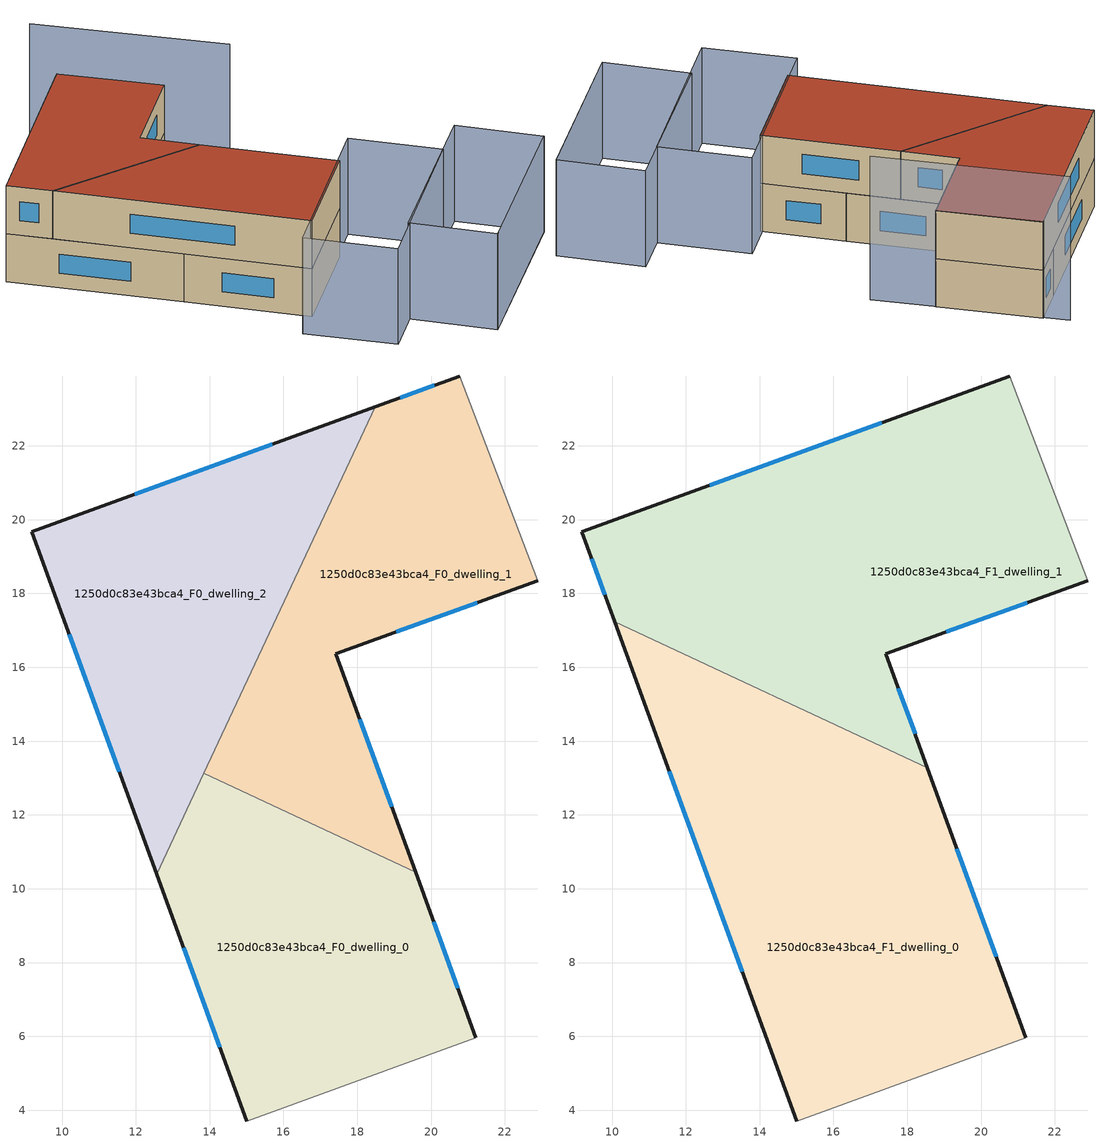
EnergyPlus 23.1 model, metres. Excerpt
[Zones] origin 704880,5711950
1250d0c83e43bca4_F0_dwelling_0
 floor ground (EU_floor_Construction): 19.58,10.45 21.21,5.96 15.01,3.71 12.56,10.4 13.84,13.13 z0
 wall outside (EU_wall_Construction): 12.56,10.4 15.01,3.71 / 21.21,5.96 19.58,10.45 z0:3
 wall to 1250d0c83e43bca4_F0_dwelling_1 (EU_wall_Construction): 19.58,10.45 13.84,13.13 z0:3
 wall adiabatic (EU_wall_Construction): 15.01,3.71 21.21,5.96 z0:3
 wall to 1250d0c83e43bca4_F0_dwelling_2 (EU_wall_Construction): 13.84,13.13 12.56,10.4 z0:3
 window (EU_Window_Construction): 13.29,8.39 14.27,5.71 / 20.72,7.3 20.07,9.1 z0.9:2.1
1250d0c83e43bca4_F0_dwelling_1
 floor ground (EU_floor_Construction): 20.78,23.89 22.89,18.34 17.42,16.36 19.58,10.45 13.84,13.13 18.48,23.06 z0
 wall outside (EU_wall_Construction): 20.78,23.89 18.48,23.06 / 19.58,10.45 17.42,16.36 22.89,18.34 z0:3
 wall adiabatic (EU_wall_Construction): 22.89,18.34 20.78,23.89 z0:3
 wall to 1250d0c83e43bca4_F0_dwelling_2 (EU_wall_Construction): 18.48,23.06 13.84,13.13 z0:3
 window (EU_Window_Construction): 20.09,23.64 19.17,23.31 / 19.06,16.96 21.25,17.75 / 18.93,12.22 18.07,14.59 z0.9:2.1
1250d0c83e43bca4_F0_dwelling_2
 floor ground (EU_floor_Construction): 18.48,23.06 12.56,10.4 9.18,19.67 z0
 wall outside (EU_wall_Construction): 18.48,23.06 9.18,19.67 12.56,10.4 z0:3
 window (EU_Window_Construction): 10.19,16.9 11.55,13.17 / 15.7,22.04 11.96,20.69 z0.9:2.1
1250d0c83e43bca4_F1_dwelling_0
 floor to 1250d0c83e43bca4_F0_dwelling_0 (EU_floor_Construction): 19.58,10.45 21.21,5.96 15.01,3.71 12.56,10.4 13.84,13.13 z3
 floor to 1250d0c83e43bca4_F0_dwelling_1 (EU_floor_Construction): 18.55,13.27 19.58,10.45 13.84,13.13 14.74,15.05 z3
 floor to 1250d0c83e43bca4_F0_dwelling_2 (EU_floor_Construction): 14.74,15.05 12.56,10.4 10.07,17.24 z3
 wall outside (EU_wall_Construction): 10.07,17.24 15.01,3.71 / 21.21,5.96 18.55,13.27 z3:6
 wall to 1250d0c83e43bca4_F1_dwelling_1 (EU_wall_Construction): 18.55,13.27 10.07,17.24 z3:6
 wall adiabatic (EU_wall_Construction): 15.01,3.71 21.21,5.96 z3:6
 window (EU_Window_Construction): 11.55,13.19 13.53,7.76 / 20.42,8.15 19.35,11.08 z3.9:5.1
 roof outside (EU_roof_Construction): 21.21,5.96 18.55,13.27 10.07,17.24 15.01,3.71 z6
1250d0c83e43bca4_F1_dwelling_1
 floor to 1250d0c83e43bca4_F0_dwelling_1 (EU_floor_Construction): 20.78,23.89 22.89,18.34 17.42,16.36 18.55,13.27 14.74,15.05 18.48,23.06 z3
 floor to 1250d0c83e43bca4_F0_dwelling_2 (EU_floor_Construction): 18.48,23.06 14.74,15.05 10.07,17.24 9.18,19.67 z3
 wall outside (EU_wall_Construction): 18.55,13.27 17.42,16.36 22.89,18.34 / 20.78,23.89 9.18,19.67 10.07,17.24 z3:6
 wall adiabatic (EU_wall_Construction): 22.89,18.34 20.78,23.89 z3:6
 window (EU_Window_Construction): 19.06,16.96 21.25,17.75 / 18.21,14.2 17.76,15.44 / 9.44,18.94 9.8,17.97 / 17.3,22.63 12.65,20.94 z3.9:5.1
 roof outside (EU_roof_Construction): 18.55,13.27 17.42,16.36 22.89,18.34 20.78,23.89 9.18,19.67 10.07,17.24 z6
shading: 19.27,-5.49 29.45,-1.88 / 19.27,-5.49 17.6,-0.78 / 17.6,-0.78 27.77,2.83 / 27.77,2.83 29.44,-1.88 / 29.44,-1.88 19.27,-5.49 / 13.19,3.15 23.49,6.91 / 23.49,6.91 25.3,1.94 / 25.3,1.94 15,-1.82 / 15,-1.82 13.19,3.15 z0:6; 24.21,14.98 20.18,25.27 z0:9
[Building]
EU S2 Campaign: North Axis=0; Terrain=City; Solar Distribution=FullExterior
[Site:Location]
London: Latitude=51.5; Longitude=-0.5; Time Zone=0; Elevation=25
[SizingPeriod:WeatherFileDays]
AnnualSizingPeriod: Begin Month=1; Begin Day of Month=1; End Month=12; End Day of Month=31; Day of Week for Start Day=Monday; Use Weather File Daylight Saving Period=No; Use Weather File Rain and Snow Indicators=No
[MATERIAL]
EU_InternalMass_Material: Roughness=MediumRough; Thickness=0.1; Conductivity=1; Density=1800; Specific Heat=900; Thermal Absorptance=0.9; Solar Absorptance=0.7; Visible Absorptance=0.7
[MATERIAL:NOMASS] Roughness=MediumRough; Thermal Absorptance=0.9; Solar Absorptance=0.7; Visible Absorptance=0.7
Name | Thermal Resistance
EU_wall_NoMass | 1.04674
EU_roof_NoMass | 4.32442
EU_floor_NoMass | 2.04616
[WINDOWMATERIAL:SIMPLEGLAZINGSYSTEM]
EU_Window_SimpleGlazing: UFactor=4.25843; Solar Heat Gain Coefficient=0.85; Visible Transmittance=0.85
[CONSTRUCTION]
EU_wall_Construction: EU_wall_NoMass
EU_roof_Construction: EU_roof_NoMass
EU_floor_Construction: EU_floor_NoMass
EU_Window_Construction: EU_Window_SimpleGlazing
EU_InternalMass_Construction: EU_InternalMass_Material
[ZONE] Type=1; Multiplier=1; Ceiling Height=autocalculate; Floor Area=autocalculate; Part of Total Floor Area=Yes
Name | Volume
1250d0c83e43bca4_F0_dwelling_0 | 146.577
1250d0c83e43bca4_F1_dwelling_0 | 219.885
1250d0c83e43bca4_F0_dwelling_1 | 146.592
1250d0c83e43bca4_F1_dwelling_1 | 219.9
1250d0c83e43bca4_F0_dwelling_2 | 146.601
[INTERNALMASS] Construction=EU_InternalMass_Construction
Name | Zone or ZoneList | Surface Area
1250d0c83e43bca4_F0_dwelling_0_EU_InternalMass | 1250d0c83e43bca4_F0_dwelling_0 | 48.8599
1250d0c83e43bca4_F0_dwelling_1_EU_InternalMass | 1250d0c83e43bca4_F0_dwelling_1 | 48.8635
1250d0c83e43bca4_F0_dwelling_2_EU_InternalMass | 1250d0c83e43bca4_F0_dwelling_2 | 48.8671
1250d0c83e43bca4_F1_dwelling_0_EU_InternalMass | 1250d0c83e43bca4_F1_dwelling_0 | 73.2944
1250d0c83e43bca4_F1_dwelling_1_EU_InternalMass | 1250d0c83e43bca4_F1_dwelling_1 | 73.2976
[OTHEREQUIPMENT] Fuel Type=Electricity; Design Level Calculation Method=Watts/Area; Power per Zone Floor Area=1; Fraction Latent=0; Fraction Radiant=0; Fraction Lost=0; Carbon Dioxide Generation Rate=0; EndUse Subcategory=EU_Step8_InternalGains
Name | Zone or ZoneList or Space or SpaceList | Schedule
EU_Step8_InternalGain_1250d0c83e43bca4_F0_dwelling_0_f000 | 1250d0c83e43bca4_F0_dwelling_0 | EU_Step8_GainSchedule_1250d0c83e43bca4_F0_dwelling_0_f000
EU_Step8_InternalGain_1250d0c83e43bca4_F0_dwelling_1_f000 | 1250d0c83e43bca4_F0_dwelling_1 | EU_Step8_GainSchedule_1250d0c83e43bca4_F0_dwelling_1_f000
EU_Step8_InternalGain_1250d0c83e43bca4_F0_dwelling_2_f000 | 1250d0c83e43bca4_F0_dwelling_2 | EU_Step8_GainSchedule_1250d0c83e43bca4_F0_dwelling_2_f000
EU_Step8_InternalGain_1250d0c83e43bca4_F1_dwelling_0_f000 | 1250d0c83e43bca4_F1_dwelling_0 | EU_Step8_GainSchedule_1250d0c83e43bca4_F1_dwelling_0_f000
EU_Step8_InternalGain_1250d0c83e43bca4_F1_dwelling_1_f000 | 1250d0c83e43bca4_F1_dwelling_1 | EU_Step8_GainSchedule_1250d0c83e43bca4_F1_dwelling_1_f000
[ZONEVENTILATION:DESIGNFLOWRATE] Schedule=EU_AlwaysOn; Design Flow Rate Calculation Method=AirChanges/Hour; Air Changes per Hour=0.488719; Ventilation Type=Natural; Fan Pressure Rise=0; Fan Total Efficiency=1; Constant Term Coefficient=1; Temperature Term Coefficient=0; Velocity Term Coefficient=0; Velocity Squared Term Coefficient=0; Minimum Indoor Temperature=-100; Maximum Indoor Temperature=100; Delta Temperature=-100; Minimum Outdoor Temperature=-100; Maximum Outdoor Temperature=100; Maximum Wind Speed=40
Name | Zone or ZoneList or Space or SpaceList
EU_ConstantAir_1250d0c83e43bca4_F0_dwelling_0 | 1250d0c83e43bca4_F0_dwelling_0
EU_ConstantAir_1250d0c83e43bca4_F0_dwelling_1 | 1250d0c83e43bca4_F0_dwelling_1
EU_ConstantAir_1250d0c83e43bca4_F0_dwelling_2 | 1250d0c83e43bca4_F0_dwelling_2
EU_ConstantAir_1250d0c83e43bca4_F1_dwelling_0 | 1250d0c83e43bca4_F1_dwelling_0
EU_ConstantAir_1250d0c83e43bca4_F1_dwelling_1 | 1250d0c83e43bca4_F1_dwelling_1
[HVACTEMPLATE:THERMOSTAT] Constant Heating Setpoint=20; Constant Cooling Setpoint=50
EU_HeatOnly_1250d0c83e43bca4_F0_dwelling_0; EU_HeatOnly_1250d0c83e43bca4_F0_dwelling_1; EU_HeatOnly_1250d0c83e43bca4_F0_dwelling_2; EU_HeatOnly_1250d0c83e43bca4_F1_dwelling_0; EU_HeatOnly_1250d0c83e43bca4_F1_dwelling_1
[HVACTEMPLATE:ZONE:IDEALLOADSAIRSYSTEM] System Availability Schedule=EU_AlwaysOn; Maximum Heating Supply Air Temperature=50; Minimum Cooling Supply Air Temperature=13; Maximum Heating Supply Air Humidity Ratio=0.0156; Minimum Cooling Supply Air Humidity Ratio=0.0077; Heating Limit=NoLimit; Cooling Limit=NoLimit; Heating Availability Schedule=EU_AlwaysOn; Cooling Availability Schedule=EU_CoolingOff; Dehumidification Control Type=ConstantSensibleHeatRatio; Cooling Sensible Heat Ratio=0.7; Dehumidification Setpoint=60; Humidification Control Type=None; Humidification Setpoint=30; Outdoor Air Method=None; Outdoor Air Flow Rate per Person=0.00944; Outdoor Air Flow Rate per Zone Floor Area=0; Outdoor Air Flow Rate per Zone=0; Demand Controlled Ventilation Type=None; Outdoor Air Economizer Type=NoEconomizer; Heat Recovery Type=None; Sensible Heat Recovery Effectiveness=0.7; Latent Heat Recovery Effectiveness=0.65
Name | Template Thermostat
1250d0c83e43bca4_F0_dwelling_0 | EU_HeatOnly_1250d0c83e43bca4_F0_dwelling_0
1250d0c83e43bca4_F0_dwelling_1 | EU_HeatOnly_1250d0c83e43bca4_F0_dwelling_1
1250d0c83e43bca4_F0_dwelling_2 | EU_HeatOnly_1250d0c83e43bca4_F0_dwelling_2
1250d0c83e43bca4_F1_dwelling_0 | EU_HeatOnly_1250d0c83e43bca4_F1_dwelling_0
1250d0c83e43bca4_F1_dwelling_1 | EU_HeatOnly_1250d0c83e43bca4_F1_dwelling_1
[SIZING:ZONE] Zone Cooling Design Supply Air Temperature Input Method=SupplyAirTemperature; Zone Cooling Design Supply Air Temperature=13; Zone Heating Design Supply Air Temperature Input Method=SupplyAirTemperature; Zone Heating Design Supply Air Temperature=50; Zone Cooling Design Supply Air Humidity Ratio=0.008; Zone Heating Design Supply Air Humidity Ratio=0.008; Cooling Design Air Flow Method=DesignDay; Cooling Design Air Flow Rate=0; Cooling Minimum Air Flow per Zone Floor Area=0.000762; Cooling Minimum Air Flow=0; Cooling Minimum Air Flow Fraction=0.2; Heating Design Air Flow Method=DesignDay; Heating Design Air Flow Rate=0; Heating Maximum Air Flow per Zone Floor Area=0.002032; Heating Maximum Air Flow=0.141576; Heating Maximum Air Flow Fraction=0.3; Account for Dedicated Outdoor Air System=No; Dedicated Outdoor Air System Control Strategy=NeutralSupplyAir; Dedicated Outdoor Air Low Setpoint Temperature for Design=autosize; Dedicated Outdoor Air High Setpoint Temperature for Design=autosize; Zone Load Sizing Method=Sensible Load Only No Latent Load; Zone Latent Cooling Design Supply Air Humidity Ratio Input Method=HumidityRatioDifference; Zone Cooling Design Supply Air Humidity Ratio Difference=0.005; Zone Latent Heating Design Supply Air Humidity Ratio Input Method=HumidityRatioDifference; Zone Humidification Design Supply Air Humidity Ratio Difference=0.005
1250d0c83e43bca4_F0_dwelling_0; 1250d0c83e43bca4_F0_dwelling_1; 1250d0c83e43bca4_F0_dwelling_2; 1250d0c83e43bca4_F1_dwelling_0; 1250d0c83e43bca4_F1_dwelling_1
[SCHEDULE:CONSTANT]
Name | Hourly Value
EU_AlwaysOn | 1
EU_CoolingOff | 0
[SCHEDULE:FILE] Column Number=1; Rows to Skip at Top=0; Number of Hours of Data=8760; Column Separator=Comma; Interpolate to Timestep=No; Minutes per Item=60; Adjust Schedule for Daylight Savings=Yes
Name | File
EU_Step8_GainSchedule_1250d0c83e43bca4_F0_dwelling_0_f000 | ../../schedules/1250d0c83e43bca4/1250d0c83e43bca4_F0_dwelling_0_f000_gain.csv
EU_Step8_GainSchedule_1250d0c83e43bca4_F0_dwelling_1_f000 | ../../schedules/1250d0c83e43bca4/1250d0c83e43bca4_F0_dwelling_1_f000_gain.csv
EU_Step8_GainSchedule_1250d0c83e43bca4_F0_dwelling_2_f000 | ../../schedules/1250d0c83e43bca4/1250d0c83e43bca4_F0_dwelling_2_f000_gain.csv
EU_Step8_GainSchedule_1250d0c83e43bca4_F1_dwelling_0_f000 | ../../schedules/1250d0c83e43bca4/1250d0c83e43bca4_F1_dwelling_0_f000_gain.csv
EU_Step8_GainSchedule_1250d0c83e43bca4_F1_dwelling_1_f000 | ../../schedules/1250d0c83e43bca4/1250d0c83e43bca4_F1_dwelling_1_f000_gain.csv
